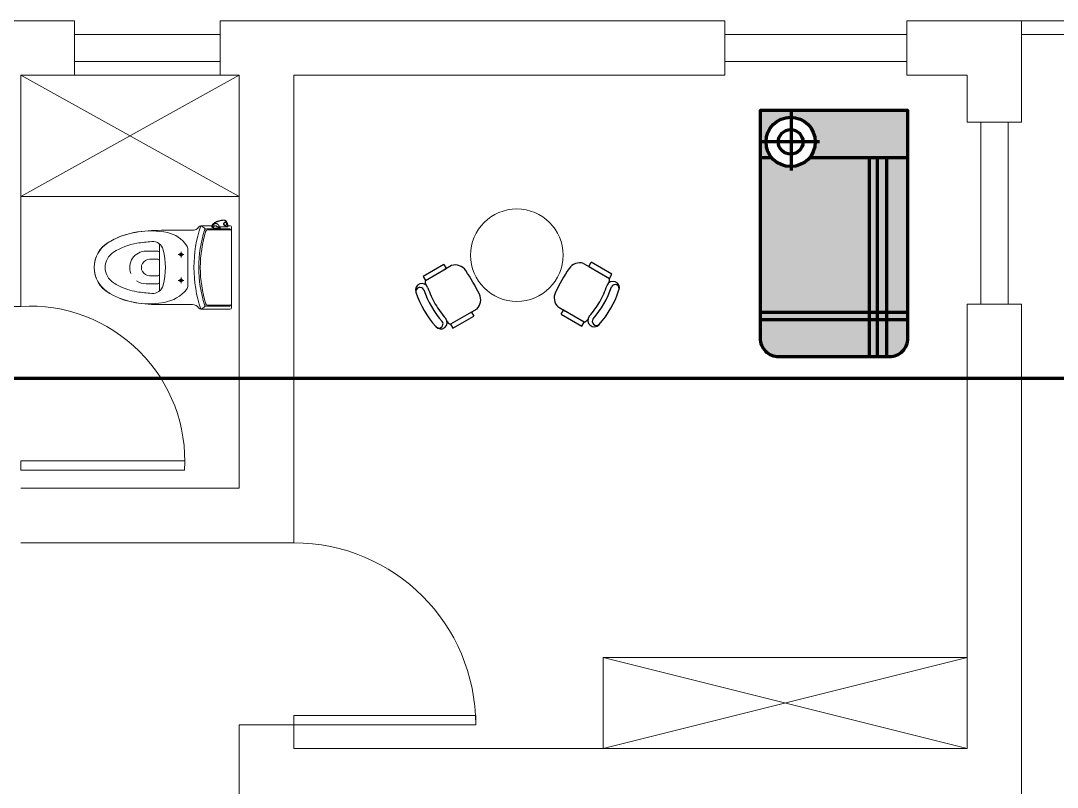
# Model space of a CAD drawing. Header units: inches. Extents: x -59 to 212, y 9 to 737.
# Drawn here: x -51.78 to -46.08, y 468.3 to 472.51 of the extents above; entities that cross this region are included whole.
import ezdxf

# ---------------------------------------------------------------- set-up
doc = ezdxf.new("R2010")
doc.units = ezdxf.units.IN
doc.header["$MEASUREMENT"] = 0
doc.linetypes.add('ACAD_ISO02W100', pattern=[15, 12, -3])
doc.linetypes.add('HIDDEN', pattern=[0.375, 0.25, -0.125])
for name, color, linetype in [('1', 8, 'Continuous'), ('A_WALL_3D', 1, 'Continuous'), ('BODY', 7, 'Continuous'), ('COVER', 7, 'Continuous'), ('DIM', 3, 'Continuous'), ('FUR', 6, 'Continuous'), ('HIDDEN', 8, 'HIDDEN')]:
    doc.layers.add(name, color=color, linetype=linetype)
doc.layers.add('EJES', color=2, linetype='Continuous', lineweight=100)

# ---------------------------------------------------------------- blocks, each defined once
blk = doc.blocks.new('标准房1200床')
at = {"linetype": 'ACAD_ISO02W100', "lineweight": 100, "true_color": 0xcd6928}
h = blk.add_hatch(color=32, dxfattribs=at)
h.dxf.hatch_style = 1
h.paths.add_polyline_path([(-382.7, 797.9, -0.225056), (-456.1, 952.7, -0.225056), (-382.7, 1107.5), (-382.7, 1200), (-1641.1, 1200), (-1641.1, 312.8), (-382.7, 312.8)])
h.paths.add_polyline_path([(-382.7, 171.5), (-1641.1, 171.5), (-1641.1, 0), (-382.7, 0)])
h.paths.add_polyline_path([(-1700.7, 171.5), (-2000, 171.5), (-2000, 150, 0.414214), (-1850, 0), (-1700.7, 0)])
h.paths.add_polyline_path([(-1700.7, 1200), (-1850, 1200, 0.414214), (-2000, 1050), (-2000, 312.8), (-1700.7, 312.8)])
at = {"linetype": 'ACAD_ISO02W100', "lineweight": 100, "true_color": 0x642165}
h = blk.add_hatch(color=219, dxfattribs=at)
h.dxf.hatch_style = 1
h.paths.add_polyline_path([(-382.7, 245.9), (-1641.1, 245.9), (-1641.1, 171.5), (-382.7, 171.5)])
h.paths.add_polyline_path([(-382.7, 312.8), (-1641.1, 312.8), (-1641.1, 245.9), (-382.7, 245.9)])
h.paths.add_polyline_path([(-1641.1, 312.8), (-1700.7, 312.8), (-1700.7, 245.9), (-1641.1, 245.9)])
h.paths.add_polyline_path([(-1641.1, 245.9), (-1700.7, 245.9), (-1700.7, 171.5), (-1641.1, 171.5)])
h.paths.add_polyline_path([(-1641.1, 171.5), (-1700.7, 171.5), (-1700.7, 0), (-1641.1, 0)])
h.paths.add_polyline_path([(-1700.7, 245.9), (-2000, 245.9), (-2000, 171.5), (-1700.7, 171.5)])
h.paths.add_polyline_path([(-1700.7, 312.8), (-2000, 312.8), (-2000, 245.9), (-1700.7, 245.9)])
h.paths.add_polyline_path([(-1641.1, 1200), (-1700.7, 1200), (-1700.7, 312.8), (-1641.1, 312.8)])
h.paths.add_polyline_path([(0, 1200), (-382.7, 1200), (-382.7, 1107.5, -0.632579), (-56.1, 952.7, -0.632579), (-382.7, 797.9), (-382.7, 0), (0, 0)])
at = {"lineweight": 100}
for p, q in [((-1700.7, 0), (-1700.7, 1200)), ((-1641.1, 0), (-1641.1, 1200)), ((-382.7, 1200), (-382.7, 1107.5)), ((-256.6, 719.6), (-256.6, 1194)), ((-489.1, 944.7), (-11.9, 944.7)), ((-382.7, 797.9), (-382.7, 0)), ((-2000, 312.8), (-382.7, 312.8)), ((-2000, 245.9), (-382.7, 245.9)), ((-2000, 171.5), (-382.7, 171.5))]:
    blk.add_line(p, q, dxfattribs=at)
blk.add_lwpolyline([(-1850, 0), (0, 0), (0, 1200), (-1850, 1200, 0.414214), (-2000, 1050), (-2000, 150, 0.414214)], format="xyb", close=True, dxfattribs=at)
for radius in [200, 100]:
    blk.add_circle((-256.1, 952.7), radius, dxfattribs=at)
blk = doc.blocks.new('CH3')
for p, q in [((-259.1, 349.2), (-259.1, 141.4)), ((-218.2, 349.2), (-259.1, 349.2)), ((-218.2, 142.2), (-218.2, 349.2)), ((258.7, 349.6), (217.8, 349.6)), ((217.8, 349.6), (217.8, 141.9)), ((258.7, 141.9), (258.7, 349.6)), ((-218.2, 89.1), (-218.2, 162.9)), ((217.8, 87.4), (217.8, 162.2))]:
    blk.add_line(p, q)
at = {"linetype": 'Continuous'}
for p, q in [((-218, 141.4), (-259.1, 141.4)), ((258.7, 141.9), (217.8, 141.9))]:
    blk.add_line(p, q, dxfattribs=at)
for centre, radius, start, end in [((-163.1, 415.9), 55.3, 99.89884, 279.75221), ((-165.7, 435.5), 35.2, 94.91276, 274.91276), ((0, -347.9), 836.2, 78.08993, 101.91007), ((163.1, 415.9), 55.3, 260.24779, 80.10116), ((158.8, 436.6), 36.2, 265.08724, 70.32125), ((-3.5, -349.1), 766.3, 78.01124, 101.98876), ((18.4, -534.9), 912.7, 91.15667, 100.87136), ((-18.4, -534.9), 912.7, 79.12864, 88.84333), ((-110.6, 114.5), 110.6, 193.25658, 265.9234), ((0, 1665.8), 1665.8, 265.9234, 274.0766), ((110.6, 114.5), 110.6, 274.0766, 345.83344)]:
    blk.add_arc(centre, radius, start, end, dxfattribs=at)
for centre, start, end in [((-180.9, 308.9), 90.72261, 132.8382), ((180.4, 309.4), 47.1618, 87.57171)]:
    blk.add_arc(centre, 54.9, start, end)

msp = doc.modelspace()

# ---------------------------------------------------------------- linework, layer by layer
at = {"lineweight": 0}
for p, q in [((-51.47881, 472.50943), (-56.07515, 472.50943)), ((-47.90619, 472.50943), (-50.67881, 472.50943)), ((-50.67881, 472.50943), (-50.67881, 472.20943)), ((-47.90619, 472.20943), (-47.90619, 472.50943)), ((-46.27515, 472.50943), (-46.90619, 472.50943)), ((-46.90619, 472.20943), (-46.90619, 472.50943)), ((-46.27515, 471.95211), (-46.27515, 472.50943)), ((-51.47881, 472.43443), (-50.67881, 472.43443)), ((-47.90619, 472.43443), (-46.90619, 472.43443)), ((-51.47881, 472.28443), (-50.67881, 472.28443)), ((-47.90619, 472.28443), (-46.90619, 472.28443)), ((-51.77515, 472.20943), (-51.77498, 470.93937)), ((-51.77515, 472.20943), (-51.77515, 471.70943)), ((-51.77506, 472.20943), (-51.77506, 471.54363)), ((-50.57515, 472.20943), (-50.67881, 472.20943)), ((-50.57515, 472.20943), (-50.57515, 469.93954)), ((-47.90619, 472.20943), (-50.27515, 472.20943)), ((-50.27515, 472.20943), (-50.27515, 469.63954)), ((-46.57515, 472.20943), (-46.90619, 472.20943)), ((-46.57515, 471.95211), (-46.57515, 472.20943)), ((-46.57515, 471.95211), (-46.27515, 471.95211)), ((-46.50015, 471.95211), (-46.50015, 470.95211)), ((-46.35015, 471.95211), (-46.35015, 470.95211)), ((-46.57515, 468.50943), (-46.57515, 470.95211)), ((-46.57515, 470.95211), (-46.27515, 470.95211)), ((-46.27515, 468.03771), (-46.27515, 470.95211)), ((-51.77515, 470.03954), (-51.77515, 470.08954)), ((-51.77515, 469.93954), (-50.57515, 469.93954)), ((-51.77515, 469.63954), (-50.57515, 469.63954)), ((-50.57515, 468.63954), (-50.57515, 468.12161)), ((-50.27515, 468.63954), (-50.27515, 468.50943)), ((-46.57515, 468.50943), (-50.27515, 468.50943))]:
    msp.add_line(p, q, dxfattribs=at)
at = {"color": 177, "lineweight": 0, "true_color": 0x293189}
for p, q in [((-51.47881, 472.50943), (-51.47881, 472.20943)), ((-51.47881, 472.20943), (-51.77515, 472.20943)), ((-51.77515, 472.20943), (-50.57515, 471.54363)), ((-50.57515, 472.20943), (-51.77506, 472.20943)), ((-50.57515, 472.20943), (-51.77506, 471.54363)), ((-51.77506, 471.54363), (-50.57515, 471.54363)), ((-46.57515, 469.00943), (-48.57515, 469.00943)), ((-48.57515, 469.00943), (-48.57515, 468.50943)), ((-46.57515, 469.00943), (-48.57515, 468.50943)), ((-48.57515, 469.00943), (-46.57515, 468.50943))]:
    msp.add_line(p, q, dxfattribs=at)
at = {"color": 2, "lineweight": 0}
for p, q in [((-46.27515, 472.50943), (-44.27515, 472.50943)), ((-46.27515, 472.43443), (-46.27515, 472.50943)), ((-46.27515, 472.43443), (-44.35015, 472.43443)), ((-51.77514, 470.08954), (-50.87514, 470.08938)), ((-50.87515, 470.03938), (-51.77515, 470.03954)), ((-50.27515, 468.6897), (-49.27515, 468.68953)), ((-50.27515, 468.6897), (-50.27515, 468.6397)), ((-49.27515, 468.68953), (-49.27516, 468.63953)), ((-49.27516, 468.63953), (-50.27516, 468.6397))]:
    msp.add_line(p, q, dxfattribs=at)
at = {"color": 7, "lineweight": 0}
for p, q in [((-52.07498, 470.93937), (-51.77498, 470.93937)), ((-50.57515, 469.63954), (-50.27515, 469.63954)), ((-50.57515, 468.63954), (-50.27515, 468.63954))]:
    msp.add_line(p, q, dxfattribs=at)
at = {"layer": '1', "color": 177, "linetype": 'ByBlock', "lineweight": 0, "true_color": 0x293189}
for p, q in [((-50.72516, 471.37787), (-50.72518, 471.37761)), ((-50.72518, 471.37761), (-50.72518, 471.37736)), ((-50.72518, 471.37736), (-50.72517, 471.3771)), ((-50.72517, 471.3771), (-50.72515, 471.37685)), ((-50.72513, 471.37813), (-50.72516, 471.37787)), ((-50.72515, 471.37685), (-50.72512, 471.3766)), ((-50.7251, 471.3783), (-50.72513, 471.37813)), ((-50.72512, 471.3766), (-50.72507, 471.37635)), ((-50.72494, 471.37922), (-50.7251, 471.3783)), ((-50.72507, 471.37635), (-50.72501, 471.3761)), ((-50.72501, 471.3761), (-50.72493, 471.37586)), ((-50.7246, 471.38102), (-50.72494, 471.37922)), ((-50.72493, 471.37586), (-50.72485, 471.37563)), ((-50.72485, 471.37784), (-50.72487, 471.37751)), ((-50.72487, 471.37751), (-50.72487, 471.37718)), ((-50.72487, 471.37718), (-50.72483, 471.37685)), ((-50.72481, 471.37817), (-50.72485, 471.37784)), ((-50.72485, 471.37563), (-50.72475, 471.3754)), ((-50.72483, 471.37685), (-50.72477, 471.37653)), ((-50.72431, 471.38088), (-50.72481, 471.37817)), ((-50.72477, 471.37653), (-50.72468, 471.37623)), ((-50.72475, 471.3754), (-50.72464, 471.37518)), ((-50.72468, 471.37623), (-50.72457, 471.37594)), ((-50.72455, 471.38132), (-50.7246, 471.38102)), ((-50.72457, 471.37594), (-50.72443, 471.37568)), ((-50.72443, 471.38189), (-50.72455, 471.38132)), ((-50.72429, 471.38246), (-50.72443, 471.38189)), ((-50.72443, 471.37568), (-50.72428, 471.37543)), ((-50.72414, 471.38172), (-50.72431, 471.38088)), ((-50.72415, 471.38302), (-50.72429, 471.38246)), ((-50.72428, 471.37543), (-50.7241, 471.37522)), ((-50.724, 471.38357), (-50.72415, 471.38302)), ((-50.72394, 471.38255), (-50.72414, 471.38172)), ((-50.72384, 471.38411), (-50.724, 471.38357)), ((-50.72372, 471.38336), (-50.72394, 471.38255)), ((-50.72367, 471.38465), (-50.72384, 471.38411)), ((-50.72348, 471.38416), (-50.72372, 471.38336)), ((-50.72349, 471.38517), (-50.72367, 471.38465)), ((-50.72329, 471.38569), (-50.72349, 471.38517)), ((-50.72319, 471.38498), (-50.72348, 471.38416)), ((-50.72309, 471.38619), (-50.72329, 471.38569)), ((-50.72288, 471.38579), (-50.72319, 471.38498)), ((-50.72288, 471.38669), (-50.72309, 471.38619)), ((-50.72266, 471.38717), (-50.72288, 471.38669)), ((-50.72254, 471.38657), (-50.72288, 471.38579)), ((-50.72243, 471.38764), (-50.72266, 471.38717)), ((-50.72218, 471.38731), (-50.72254, 471.38657)), ((-50.72219, 471.3881), (-50.72243, 471.38764)), ((-50.72195, 471.38854), (-50.72219, 471.3881)), ((-50.72179, 471.38803), (-50.72218, 471.38731)), ((-50.72169, 471.38898), (-50.72195, 471.38854)), ((-50.72138, 471.38873), (-50.72179, 471.38803)), ((-50.72143, 471.3894), (-50.72169, 471.38898)), ((-50.72168, 471.37467), (-50.72147, 471.37583)), ((-50.72147, 471.37583), (-50.72121, 471.37698)), ((-50.72116, 471.3898), (-50.72143, 471.3894)), ((-50.72092, 471.38941), (-50.72138, 471.38873)), ((-50.72121, 471.37698), (-50.72091, 471.37812)), ((-50.72088, 471.3902), (-50.72116, 471.3898)), ((-50.72044, 471.39007), (-50.72092, 471.38941)), ((-50.72091, 471.37812), (-50.72058, 471.37924)), ((-50.7206, 471.39058), (-50.72088, 471.3902)), ((-50.7203, 471.39094), (-50.7206, 471.39058)), ((-50.72058, 471.37924), (-50.7202, 471.38034)), ((-50.71992, 471.39068), (-50.72044, 471.39007)), ((-50.72, 471.3913), (-50.7203, 471.39094)), ((-50.7202, 471.38034), (-50.71978, 471.38142)), ((-50.7197, 471.39163), (-50.72, 471.3913)), ((-50.7194, 471.39124), (-50.71992, 471.39068)), ((-50.71978, 471.38142), (-50.7194, 471.3823)), ((-50.71939, 471.39195), (-50.7197, 471.39163)), ((-50.71886, 471.39176), (-50.7194, 471.39124)), ((-50.7194, 471.3823), (-50.71899, 471.38317)), ((-50.71907, 471.39226), (-50.71939, 471.39195)), ((-50.71874, 471.39256), (-50.71907, 471.39226)), ((-50.71899, 471.38317), (-50.71855, 471.38402)), ((-50.71829, 471.39224), (-50.71886, 471.39176)), ((-50.71848, 471.39278), (-50.71874, 471.39256)), ((-50.71855, 471.38402), (-50.71809, 471.38484)), ((-50.71847, 471.39279), (-50.71825, 471.39297)), ((-50.71638, 471.39369), (-50.71829, 471.39224)), ((-50.71825, 471.39297), (-50.71658, 471.39425)), ((-50.71809, 471.38484), (-50.71759, 471.38566)), ((-50.71759, 471.38566), (-50.71705, 471.38645)), ((-50.71705, 471.38645), (-50.7165, 471.38721)), ((-50.71694, 471.37526), (-50.71643, 471.37537)), ((-50.71658, 471.39425), (-50.71487, 471.3955)), ((-50.7165, 471.38721), (-50.71591, 471.38795)), ((-50.71643, 471.37537), (-50.7161, 471.37545)), ((-50.71443, 471.39508), (-50.71638, 471.39369)), ((-50.7161, 471.37545), (-50.71579, 471.37554)), ((-50.71591, 471.38795), (-50.71533, 471.38862)), ((-50.71579, 471.37554), (-50.71551, 471.37563)), ((-50.71554, 471.3754), (-50.71579, 471.37507)), ((-50.71525, 471.37572), (-50.71554, 471.3754)), ((-50.71551, 471.37563), (-50.71525, 471.37572)), ((-50.71533, 471.38862), (-50.71472, 471.38926)), ((-50.71495, 471.37639), (-50.71525, 471.37572)), ((-50.71525, 471.37572), (-50.71525, 471.37572)), ((-50.71462, 471.37703), (-50.71495, 471.37639)), ((-50.71487, 471.3955), (-50.71313, 471.3967)), ((-50.71472, 471.38926), (-50.71409, 471.38988)), ((-50.71425, 471.37765), (-50.71462, 471.37703)), ((-50.71252, 471.39638), (-50.71443, 471.39508)), ((-50.71378, 471.37835), (-50.71425, 471.37765)), ((-50.71409, 471.38988), (-50.71344, 471.39045)), ((-50.71326, 471.37901), (-50.71378, 471.37835)), ((-50.71344, 471.39045), (-50.71274, 471.39101)), ((-50.71271, 471.37962), (-50.71326, 471.37901)), ((-50.71313, 471.3967), (-50.71136, 471.39786)), ((-50.71274, 471.39101), (-50.71203, 471.39153)), ((-50.71212, 471.38018), (-50.71271, 471.37962)), ((-50.71057, 471.39762), (-50.71252, 471.39638)), ((-50.71151, 471.38068), (-50.71212, 471.38018)), ((-50.71203, 471.39153), (-50.7113, 471.39201)), ((-50.71085, 471.38113), (-50.71151, 471.38068)), ((-50.71136, 471.39786), (-50.70956, 471.39898)), ((-50.7113, 471.39201), (-50.71055, 471.39245)), ((-50.71016, 471.38153), (-50.71085, 471.38113)), ((-50.70859, 471.39881), (-50.71057, 471.39762)), ((-50.71055, 471.39245), (-50.70983, 471.39282)), ((-50.70945, 471.38187), (-50.71016, 471.38153)), ((-50.70983, 471.39282), (-50.70909, 471.39316)), ((-50.70956, 471.39898), (-50.70772, 471.40006)), ((-50.70872, 471.38215), (-50.70945, 471.38187)), ((-50.70909, 471.39316), (-50.70834, 471.39346)), ((-50.70798, 471.38236), (-50.70872, 471.38215)), ((-50.70656, 471.39996), (-50.70859, 471.39881)), ((-50.70834, 471.39346), (-50.70758, 471.39372)), ((-50.70724, 471.38251), (-50.70798, 471.38236)), ((-50.70772, 471.40006), (-50.70586, 471.4011)), ((-50.70758, 471.39372), (-50.70678, 471.39395)), ((-50.70649, 471.3826), (-50.70724, 471.38251)), ((-50.70678, 471.39395), (-50.70598, 471.39413)), ((-50.7045, 471.40106), (-50.70656, 471.39996)), ((-50.70574, 471.38262), (-50.70649, 471.3826)), ((-50.70598, 471.39413), (-50.70517, 471.39427)), ((-50.70586, 471.4011), (-50.70396, 471.4021)), ((-50.70498, 471.38259), (-50.70574, 471.38262)), ((-50.70517, 471.39427), (-50.70435, 471.39437)), ((-50.70422, 471.3825), (-50.70498, 471.38259)), ((-50.70251, 471.40206), (-50.7045, 471.40106)), ((-50.70435, 471.39437), (-50.70331, 471.39443)), ((-50.70352, 471.38235), (-50.70422, 471.3825)), ((-50.70396, 471.4021), (-50.70204, 471.40306)), ((-50.70281, 471.38216), (-50.70352, 471.38235)), ((-50.70331, 471.39443), (-50.70226, 471.39441)), ((-50.70212, 471.38191), (-50.70281, 471.38216)), ((-50.70048, 471.40301), (-50.70251, 471.40206)), ((-50.70226, 471.39441), (-50.70121, 471.39433)), ((-50.70144, 471.38161), (-50.70212, 471.38191)), ((-50.70204, 471.40306), (-50.70008, 471.40398)), ((-50.70078, 471.38126), (-50.70144, 471.38161)), ((-50.70121, 471.39433), (-50.7004, 471.39422)), ((-50.70015, 471.38086), (-50.70078, 471.38126)), ((-50.69842, 471.40392), (-50.70048, 471.40301)), ((-50.7004, 471.39422), (-50.6996, 471.39406)), ((-50.69954, 471.38042), (-50.70015, 471.38086)), ((-50.70008, 471.40398), (-50.69801, 471.4049)), ((-50.6996, 471.39406), (-50.6988, 471.39386)), ((-50.69896, 471.37993), (-50.69954, 471.38042)), ((-50.6984, 471.3794), (-50.69896, 471.37993)), ((-50.6988, 471.39386), (-50.698, 471.39363)), ((-50.69633, 471.40479), (-50.69842, 471.40392)), ((-50.69788, 471.37883), (-50.6984, 471.3794)), ((-50.69801, 471.4049), (-50.6959, 471.40577)), ((-50.698, 471.39363), (-50.69699, 471.39326)), ((-50.69748, 471.37832), (-50.69788, 471.37883)), ((-50.6971, 471.37779), (-50.69748, 471.37832)), ((-50.69674, 471.37723), (-50.6971, 471.37779)), ((-50.69699, 471.39326), (-50.69599, 471.39283)), ((-50.69642, 471.37665), (-50.69674, 471.37723)), ((-50.69642, 471.37665), (-50.69542, 471.37661)), ((-50.69551, 471.37638), (-50.69642, 471.37665)), ((-50.69642, 471.37665), (-50.69642, 471.37665)), ((-50.69422, 471.40561), (-50.69633, 471.40479)), ((-50.69599, 471.39283), (-50.69502, 471.39233)), ((-50.6959, 471.40577), (-50.69376, 471.40659)), ((-50.69461, 471.3761), (-50.69551, 471.37638)), ((-50.69542, 471.37661), (-50.69442, 471.37657)), ((-50.69502, 471.39233), (-50.69428, 471.3919)), ((-50.69402, 471.37592), (-50.69461, 471.3761)), ((-50.69442, 471.37657), (-50.69342, 471.37654)), ((-50.69428, 471.3919), (-50.69356, 471.39143)), ((-50.69207, 471.40639), (-50.69422, 471.40561)), ((-50.69344, 471.37574), (-50.69402, 471.37592)), ((-50.69376, 471.40659), (-50.6916, 471.40737)), ((-50.69356, 471.39143), (-50.69285, 471.39093)), ((-50.69285, 471.37558), (-50.69344, 471.37574)), ((-50.69342, 471.37654), (-50.69242, 471.37652)), ((-50.69285, 471.39093), (-50.69216, 471.3904)), ((-50.69241, 471.37548), (-50.69285, 471.37558)), ((-50.69242, 471.37652), (-50.69142, 471.3765)), ((-50.69198, 471.37539), (-50.69241, 471.37548)), ((-50.69216, 471.3904), (-50.69128, 471.38964)), ((-50.68989, 471.40712), (-50.69207, 471.40639)), ((-50.69155, 471.37533), (-50.69198, 471.37539)), ((-50.6916, 471.40737), (-50.6894, 471.40811)), ((-50.69142, 471.3765), (-50.69042, 471.37649)), ((-50.69128, 471.38964), (-50.69044, 471.38883)), ((-50.69044, 471.38883), (-50.68963, 471.38797)), ((-50.69042, 471.37649), (-50.68941, 471.37648)), ((-50.68769, 471.40781), (-50.68989, 471.40712)), ((-50.68963, 471.38797), (-50.68904, 471.38726)), ((-50.68941, 471.37648), (-50.6884, 471.37648)), ((-50.6894, 471.40811), (-50.68698, 471.40886)), ((-50.68904, 471.38726), (-50.68848, 471.38653)), ((-50.68848, 471.38653), (-50.68794, 471.38577)), ((-50.6884, 471.37648), (-50.68741, 471.37648)), ((-50.68721, 471.37536), (-50.68818, 471.37534)), ((-50.68794, 471.38577), (-50.68742, 471.38499)), ((-50.68546, 471.40845), (-50.68769, 471.40781)), ((-50.68742, 471.38499), (-50.68694, 471.38419)), ((-50.68741, 471.37648), (-50.68643, 471.37648)), ((-50.68629, 471.37538), (-50.68721, 471.37536)), ((-50.68698, 471.40886), (-50.68452, 471.40955)), ((-50.68694, 471.38419), (-50.68649, 471.38336)), ((-50.68649, 471.38336), (-50.68607, 471.38251)), ((-50.68643, 471.37648), (-50.68584, 471.37649)), ((-50.68539, 471.3754), (-50.68629, 471.37538)), ((-50.68607, 471.38251), (-50.68567, 471.38164)), ((-50.68584, 471.37649), (-50.68525, 471.3765)), ((-50.68567, 471.38164), (-50.68531, 471.38072)), ((-50.6832, 471.40904), (-50.68546, 471.40845)), ((-50.6845, 471.37543), (-50.68539, 471.3754)), ((-50.68531, 471.38072), (-50.68497, 471.37979)), ((-50.68525, 471.3765), (-50.68467, 471.37651)), ((-50.68497, 471.37979), (-50.68467, 471.37884)), ((-50.68467, 471.37884), (-50.6844, 471.37788)), ((-50.68467, 471.37651), (-50.6841, 471.37652)), ((-50.68452, 471.40955), (-50.68203, 471.41019)), ((-50.68363, 471.37546), (-50.6845, 471.37543)), ((-50.6844, 471.37788), (-50.68424, 471.3772)), ((-50.68424, 471.3772), (-50.6841, 471.37652)), ((-50.6841, 471.37652), (-50.68232, 471.37659)), ((-50.6808, 471.40962), (-50.6832, 471.40904)), ((-50.68232, 471.37659), (-50.67994, 471.37667)), ((-50.68203, 471.41019), (-50.67952, 471.41077)), ((-50.67837, 471.41014), (-50.6808, 471.40962)), ((-50.68001, 471.37534), (-50.67948, 471.37539)), ((-50.67994, 471.37667), (-50.67754, 471.37675)), ((-50.67952, 471.41077), (-50.67698, 471.41129)), ((-50.67948, 471.37539), (-50.67889, 471.37544)), ((-50.67889, 471.37544), (-50.67825, 471.37548)), ((-50.67592, 471.41061), (-50.67837, 471.41014)), ((-50.67825, 471.37548), (-50.67757, 471.37553)), ((-50.67757, 471.37553), (-50.67685, 471.37556)), ((-50.67754, 471.37675), (-50.67512, 471.37683)), ((-50.67698, 471.41129), (-50.6744, 471.41176)), ((-50.67685, 471.37556), (-50.6761, 471.3756)), ((-50.6761, 471.3756), (-50.67535, 471.37563)), ((-50.67345, 471.41103), (-50.67592, 471.41061)), ((-50.67535, 471.37563), (-50.67457, 471.37566)), ((-50.67512, 471.37683), (-50.67219, 471.37692)), ((-50.67457, 471.37566), (-50.67454, 471.37566)), ((-50.67455, 471.37566), (-50.67454, 471.37566)), ((-50.67454, 471.37566), (-50.67183, 471.37574)), ((-50.6744, 471.41176), (-50.67181, 471.41217)), ((-50.67095, 471.4114), (-50.67345, 471.41103)), ((-50.67219, 471.37692), (-50.66924, 471.37701)), ((-50.67183, 471.37574), (-50.66908, 471.37583)), ((-50.67181, 471.41217), (-50.66919, 471.41252)), ((-50.66847, 471.41171), (-50.67095, 471.4114)), ((-50.66924, 471.37701), (-50.66627, 471.37709)), ((-50.66919, 471.41252), (-50.667, 471.41277)), ((-50.66908, 471.37583), (-50.6663, 471.37591)), ((-50.66597, 471.41196), (-50.66847, 471.41171)), ((-50.667, 471.41277), (-50.66478, 471.41297)), ((-50.6663, 471.37591), (-50.6635, 471.37598)), ((-50.66627, 471.37709), (-50.66327, 471.37717)), ((-50.66345, 471.41217), (-50.66597, 471.41196)), ((-50.66478, 471.41297), (-50.66256, 471.41314)), ((-50.6635, 471.37598), (-50.66069, 471.37606)), ((-50.66092, 471.41232), (-50.66345, 471.41217)), ((-50.66327, 471.37717), (-50.66026, 471.37725)), ((-50.66256, 471.41314), (-50.66032, 471.41327)), ((-50.65837, 471.41242), (-50.66092, 471.41232)), ((-50.66069, 471.37606), (-50.65785, 471.37613)), ((-50.66032, 471.41327), (-50.65808, 471.41335)), ((-50.66026, 471.37725), (-50.65721, 471.37732)), ((-50.66019, 471.3919), (-50.66017, 471.39282)), ((-50.66013, 471.39099), (-50.66019, 471.3919)), ((-50.66017, 471.39282), (-50.66009, 471.39374)), ((-50.66, 471.39008), (-50.66013, 471.39099)), ((-50.66009, 471.39374), (-50.65993, 471.39465)), ((-50.6598, 471.38919), (-50.66, 471.39008)), ((-50.65993, 471.39465), (-50.65971, 471.39555)), ((-50.65952, 471.38832), (-50.6598, 471.38919)), ((-50.65971, 471.39555), (-50.65941, 471.39642)), ((-50.65918, 471.38747), (-50.65952, 471.38832)), ((-50.65941, 471.39642), (-50.65904, 471.39727)), ((-50.65885, 471.38682), (-50.65918, 471.38747)), ((-50.65904, 471.39727), (-50.65859, 471.39809)), ((-50.65848, 471.3862), (-50.65885, 471.38682)), ((-50.65859, 471.39809), (-50.65819, 471.39872)), ((-50.65806, 471.3856), (-50.65848, 471.3862)), ((-50.65753, 471.41242), (-50.65837, 471.41242)), ((-50.65823, 471.39275), (-50.65824, 471.39199)), ((-50.65824, 471.39199), (-50.6582, 471.39122)), ((-50.65816, 471.39352), (-50.65823, 471.39275)), ((-50.6582, 471.39122), (-50.6581, 471.39047)), ((-50.65819, 471.39872), (-50.65774, 471.39931)), ((-50.65804, 471.39427), (-50.65816, 471.39352)), ((-50.6581, 471.39047), (-50.65794, 471.38972)), ((-50.65808, 471.41335), (-50.65771, 471.41336)), ((-50.65808, 471.41335), (-50.65771, 471.41336)), ((-50.65759, 471.38504), (-50.65806, 471.3856)), ((-50.65786, 471.39502), (-50.65804, 471.39427)), ((-50.65794, 471.38972), (-50.65772, 471.38899)), ((-50.65763, 471.39575), (-50.65786, 471.39502)), ((-50.65785, 471.37613), (-50.65501, 471.37619)), ((-50.65774, 471.39931), (-50.65724, 471.39988)), ((-50.65772, 471.38899), (-50.65746, 471.38829)), ((-50.65771, 471.41336), (-50.65728, 471.41335)), ((-50.65734, 471.39647), (-50.65763, 471.39575)), ((-50.65709, 471.38451), (-50.65759, 471.38504)), ((-50.6567, 471.41236), (-50.65753, 471.41242)), ((-50.65746, 471.38829), (-50.6572, 471.38775)), ((-50.657, 471.39714), (-50.65734, 471.39647)), ((-50.65728, 471.41335), (-50.65648, 471.41331)), ((-50.65724, 471.39988), (-50.65671, 471.4004)), ((-50.65721, 471.37732), (-50.65413, 471.37739)), ((-50.6572, 471.38775), (-50.65691, 471.38723)), ((-50.65663, 471.38411), (-50.65709, 471.38451)), ((-50.65683, 471.41336), (-50.65707, 471.41336)), ((-50.65659, 471.39779), (-50.657, 471.39714)), ((-50.65691, 471.38723), (-50.65658, 471.38673)), ((-50.65662, 471.41335), (-50.65683, 471.41336)), ((-50.65671, 471.4004), (-50.65613, 471.40087)), ((-50.65587, 471.41225), (-50.6567, 471.41236)), ((-50.65614, 471.38374), (-50.65663, 471.38411)), ((-50.65596, 471.4133), (-50.65662, 471.41335)), ((-50.65614, 471.3984), (-50.65659, 471.39779)), ((-50.65658, 471.38673), (-50.65621, 471.38626)), ((-50.65648, 471.41331), (-50.65569, 471.41321)), ((-50.65621, 471.38626), (-50.65582, 471.38582)), ((-50.65562, 471.39896), (-50.65614, 471.3984)), ((-50.65563, 471.3834), (-50.65614, 471.38374)), ((-50.65613, 471.40087), (-50.65561, 471.40123)), ((-50.65509, 471.41318), (-50.65596, 471.4133)), ((-50.65508, 471.41209), (-50.65587, 471.41225)), ((-50.65582, 471.38582), (-50.65546, 471.38548)), ((-50.65569, 471.41321), (-50.65488, 471.41307)), ((-50.65509, 471.38311), (-50.65563, 471.3834)), ((-50.65507, 471.39946), (-50.65562, 471.39896)), ((-50.65561, 471.40123), (-50.65508, 471.40155)), ((-50.65546, 471.38548), (-50.65508, 471.38517)), ((-50.65425, 471.41301), (-50.65509, 471.41318)), ((-50.65453, 471.38285), (-50.65509, 471.38311)), ((-50.6543, 471.41188), (-50.65508, 471.41209)), ((-50.65508, 471.40155), (-50.65451, 471.40183)), ((-50.65508, 471.38517), (-50.65468, 471.3849)), ((-50.65466, 471.39976), (-50.65507, 471.39946)), ((-50.65501, 471.37619), (-50.65214, 471.37626)), ((-50.65488, 471.41307), (-50.65409, 471.41288)), ((-50.65468, 471.3849), (-50.65426, 471.38465)), ((-50.65424, 471.40002), (-50.65466, 471.39976)), ((-50.65395, 471.38264), (-50.65453, 471.38285)), ((-50.65451, 471.40183), (-50.65393, 471.40207)), ((-50.65353, 471.41162), (-50.6543, 471.41188)), ((-50.65426, 471.38465), (-50.65382, 471.38444)), ((-50.65343, 471.41279), (-50.65425, 471.41301)), ((-50.65381, 471.40025), (-50.65424, 471.40002)), ((-50.65413, 471.37739), (-50.65104, 471.37745)), ((-50.65409, 471.41288), (-50.6533, 471.41264)), ((-50.65335, 471.38248), (-50.65395, 471.38264)), ((-50.65393, 471.40207), (-50.65334, 471.40226)), ((-50.65382, 471.38444), (-50.65337, 471.38426)), ((-50.65335, 471.40045), (-50.65381, 471.40025)), ((-50.65281, 471.41134), (-50.65353, 471.41162)), ((-50.65262, 471.41252), (-50.65343, 471.41279)), ((-50.65337, 471.38426), (-50.6529, 471.38413)), ((-50.65288, 471.40061), (-50.65335, 471.40045)), ((-50.65274, 471.38237), (-50.65335, 471.38248)), ((-50.65334, 471.40226), (-50.65272, 471.4024)), ((-50.6533, 471.41264), (-50.65255, 471.41236)), ((-50.6529, 471.38413), (-50.65242, 471.38403)), ((-50.65241, 471.40072), (-50.65288, 471.40061)), ((-50.65212, 471.41101), (-50.65281, 471.41134)), ((-50.65211, 471.3823), (-50.65274, 471.38237)), ((-50.65272, 471.4024), (-50.6521, 471.40249)), ((-50.65186, 471.41221), (-50.65262, 471.41252)), ((-50.65255, 471.41236), (-50.65181, 471.41204)), ((-50.65242, 471.38403), (-50.65194, 471.38398)), ((-50.65192, 471.4008), (-50.65241, 471.40072)), ((-50.65214, 471.37626), (-50.64922, 471.37632)), ((-50.65144, 471.41064), (-50.65212, 471.41101)), ((-50.65149, 471.38229), (-50.65211, 471.3823)), ((-50.6521, 471.40249), (-50.65148, 471.40253)), ((-50.65194, 471.38398), (-50.65145, 471.38397)), ((-50.65143, 471.40083), (-50.65192, 471.4008)), ((-50.65111, 471.41186), (-50.65186, 471.41221)), ((-50.65181, 471.41204), (-50.65109, 471.41168)), ((-50.65086, 471.38233), (-50.65149, 471.38229)), ((-50.65148, 471.40253), (-50.65085, 471.40252)), ((-50.65145, 471.38397), (-50.65096, 471.384)), ((-50.6508, 471.41024), (-50.65144, 471.41064)), ((-50.65094, 471.40082), (-50.65143, 471.40083)), ((-50.65039, 471.41146), (-50.65111, 471.41186)), ((-50.65109, 471.41168), (-50.65038, 471.41126)), ((-50.65104, 471.37745), (-50.64793, 471.37752)), ((-50.65096, 471.384), (-50.65047, 471.38408)), ((-50.65046, 471.40077), (-50.65094, 471.40082)), ((-50.65024, 471.38242), (-50.65086, 471.38233)), ((-50.65085, 471.40252), (-50.65023, 471.40245)), ((-50.65018, 471.4098), (-50.6508, 471.41024)), ((-50.65047, 471.38408), (-50.64999, 471.38419)), ((-50.64998, 471.40067), (-50.65046, 471.40077)), ((-50.6497, 471.41104), (-50.65039, 471.41146)), ((-50.65038, 471.41126), (-50.64968, 471.4108)), ((-50.64962, 471.38256), (-50.65024, 471.38242)), ((-50.65023, 471.40245), (-50.64961, 471.40234)), ((-50.64959, 471.40933), (-50.65018, 471.4098)), ((-50.64999, 471.38419), (-50.64952, 471.38435)), ((-50.6495, 471.40054), (-50.64998, 471.40067)), ((-50.64904, 471.41057), (-50.6497, 471.41104)), ((-50.64968, 471.4108), (-50.64902, 471.4103)), ((-50.64902, 471.38275), (-50.64962, 471.38256)), ((-50.64961, 471.40234), (-50.64901, 471.40217)), ((-50.64901, 471.40881), (-50.64959, 471.40933)), ((-50.64952, 471.38435), (-50.64906, 471.38454)), ((-50.64905, 471.40036), (-50.6495, 471.40054)), ((-50.64922, 471.37632), (-50.64627, 471.37638)), ((-50.64906, 471.38454), (-50.64862, 471.38477)), ((-50.6486, 471.40015), (-50.64905, 471.40036)), ((-50.64841, 471.41007), (-50.64904, 471.41057)), ((-50.64902, 471.4103), (-50.64835, 471.40973)), ((-50.64843, 471.38299), (-50.64902, 471.38275)), ((-50.64845, 471.40826), (-50.64901, 471.40881)), ((-50.64901, 471.40217), (-50.64842, 471.40196)), ((-50.64862, 471.38477), (-50.64819, 471.38504)), ((-50.64817, 471.3999), (-50.6486, 471.40015)), ((-50.64793, 471.40767), (-50.64845, 471.40826)), ((-50.64786, 471.38326), (-50.64843, 471.38299)), ((-50.64842, 471.40196), (-50.64785, 471.40171)), ((-50.64779, 471.40951), (-50.64841, 471.41007)), ((-50.64835, 471.40973), (-50.64771, 471.40912)), ((-50.64819, 471.38504), (-50.64778, 471.38534)), ((-50.64777, 471.39962), (-50.64817, 471.3999)), ((-50.64746, 471.40707), (-50.64793, 471.40767)), ((-50.64793, 471.37752), (-50.64481, 471.37757)), ((-50.64731, 471.38358), (-50.64786, 471.38326)), ((-50.64785, 471.40171), (-50.6473, 471.40141)), ((-50.6472, 471.40892), (-50.64779, 471.40951)), ((-50.64778, 471.38534), (-50.64721, 471.38583)), ((-50.64738, 471.39931), (-50.64777, 471.39962)), ((-50.64771, 471.40912), (-50.64712, 471.40848)), ((-50.64701, 471.40644), (-50.64746, 471.40707)), ((-50.64701, 471.39897), (-50.64738, 471.39931)), ((-50.64679, 471.38394), (-50.64731, 471.38358)), ((-50.6473, 471.40141), (-50.64678, 471.40107)), ((-50.64721, 471.38583), (-50.64669, 471.38639)), ((-50.64664, 471.40829), (-50.6472, 471.40892)), ((-50.64712, 471.40848), (-50.64654, 471.40777)), ((-50.64661, 471.40579), (-50.64701, 471.40644)), ((-50.64661, 471.39853), (-50.64701, 471.39897)), ((-50.6462, 471.38441), (-50.64679, 471.38394)), ((-50.64678, 471.40107), (-50.64629, 471.4007)), ((-50.64669, 471.38639), (-50.64622, 471.38699)), ((-50.64613, 471.40765), (-50.64664, 471.40829)), ((-50.64571, 471.40421), (-50.64661, 471.40579)), ((-50.64624, 471.39806), (-50.64661, 471.39853)), ((-50.64654, 471.40777), (-50.64601, 471.40703)), ((-50.64629, 471.4007), (-50.64582, 471.40029)), ((-50.64627, 471.37638), (-50.64332, 471.37643)), ((-50.6459, 471.39756), (-50.64624, 471.39806)), ((-50.64622, 471.38699), (-50.64581, 471.38764)), ((-50.64565, 471.38493), (-50.6462, 471.38441)), ((-50.64566, 471.40698), (-50.64613, 471.40765)), ((-50.64601, 471.40703), (-50.64552, 471.40625)), ((-50.6456, 471.39704), (-50.6459, 471.39756)), ((-50.64582, 471.40029), (-50.6453, 471.39977)), ((-50.64581, 471.38764), (-50.64545, 471.38831)), ((-50.64485, 471.40259), (-50.64571, 471.40421)), ((-50.64522, 471.40629), (-50.64566, 471.40698)), ((-50.64515, 471.38549), (-50.64565, 471.38493)), ((-50.64533, 471.39649), (-50.6456, 471.39704)), ((-50.64545, 471.38831), (-50.64515, 471.38903)), ((-50.64506, 471.39578), (-50.64533, 471.39649)), ((-50.6453, 471.39977), (-50.64482, 471.3992)), ((-50.64431, 471.40467), (-50.64521, 471.40625)), ((-50.64473, 471.40546), (-50.64519, 471.40626)), ((-50.64515, 471.38903), (-50.64491, 471.38975)), ((-50.64469, 471.38608), (-50.64515, 471.38549)), ((-50.64484, 471.39505), (-50.64506, 471.39578)), ((-50.64491, 471.38975), (-50.64473, 471.3905)), ((-50.64403, 471.40096), (-50.64485, 471.40259)), ((-50.64468, 471.39431), (-50.64484, 471.39505)), ((-50.64482, 471.3992), (-50.64439, 471.3986)), ((-50.64481, 471.37757), (-50.64288, 471.37761)), ((-50.64422, 471.40456), (-50.64473, 471.40546)), ((-50.64473, 471.3905), (-50.6446, 471.39126)), ((-50.64427, 471.3867), (-50.64469, 471.38608)), ((-50.64457, 471.39355), (-50.64468, 471.39431)), ((-50.6446, 471.39126), (-50.64454, 471.39202)), ((-50.64452, 471.39279), (-50.64457, 471.39355)), ((-50.64454, 471.39202), (-50.64452, 471.39279)), ((-50.64439, 471.3986), (-50.64401, 471.39797)), ((-50.64343, 471.40303), (-50.64431, 471.40467)), ((-50.64382, 471.38752), (-50.64427, 471.3867)), ((-50.64373, 471.40365), (-50.64422, 471.40456)), ((-50.64326, 471.3993), (-50.64403, 471.40096)), ((-50.64401, 471.39797), (-50.64367, 471.39732)), ((-50.64343, 471.38837), (-50.64382, 471.38752)), ((-50.64326, 471.40273), (-50.64373, 471.40365)), ((-50.64367, 471.39732), (-50.64331, 471.39647)), ((-50.6426, 471.40136), (-50.64343, 471.40303)), ((-50.64313, 471.38924), (-50.64343, 471.38837)), ((-50.64332, 471.37643), (-50.64035, 471.37648)), ((-50.64331, 471.39647), (-50.64303, 471.3956)), ((-50.64279, 471.4018), (-50.64326, 471.40273)), ((-50.64253, 471.39762), (-50.64326, 471.3993)), ((-50.64289, 471.39014), (-50.64313, 471.38924)), ((-50.64303, 471.3956), (-50.64282, 471.39471)), ((-50.64273, 471.39105), (-50.64289, 471.39014)), ((-50.64288, 471.37761), (-50.64094, 471.37764)), ((-50.64282, 471.39471), (-50.64269, 471.3938)), ((-50.64234, 471.40086), (-50.64279, 471.4018)), ((-50.64264, 471.39196), (-50.64273, 471.39105)), ((-50.64269, 471.3938), (-50.64263, 471.39288)), ((-50.64263, 471.39288), (-50.64264, 471.39196)), ((-50.64182, 471.39966), (-50.6426, 471.40136)), ((-50.64175, 471.39563), (-50.64253, 471.39762)), ((-50.64191, 471.39991), (-50.64234, 471.40086)), ((-50.64148, 471.39896), (-50.64191, 471.39991)), ((-50.64108, 471.39795), (-50.64182, 471.39966)), ((-50.64102, 471.39361), (-50.64175, 471.39563)), ((-50.64108, 471.398), (-50.64148, 471.39896)), ((-50.64068, 471.39704), (-50.64108, 471.398)), ((-50.64028, 471.39592), (-50.64108, 471.39795)), ((-50.64036, 471.39158), (-50.64102, 471.39361)), ((-50.64094, 471.37764), (-50.64061, 471.37767)), ((-50.6403, 471.39606), (-50.64068, 471.39704)), ((-50.64061, 471.37767), (-50.64029, 471.37773)), ((-50.63976, 471.38952), (-50.64036, 471.39158)), ((-50.64034, 471.37648), (-50.63992, 471.37651)), ((-50.63994, 471.39508), (-50.6403, 471.39606)), ((-50.64029, 471.37773), (-50.63997, 471.37783)), ((-50.63954, 471.39386), (-50.64028, 471.39592)), ((-50.63997, 471.37783), (-50.63966, 471.37796)), ((-50.63959, 471.3941), (-50.63994, 471.39508)), ((-50.63992, 471.37651), (-50.63949, 471.3766)), ((-50.63923, 471.38744), (-50.63976, 471.38952)), ((-50.63966, 471.37796), (-50.63937, 471.37813)), ((-50.63926, 471.39311), (-50.63959, 471.3941)), ((-50.63886, 471.39178), (-50.63954, 471.39386)), ((-50.63949, 471.3766), (-50.63907, 471.37673)), ((-50.63937, 471.37813), (-50.6391, 471.37833)), ((-50.63894, 471.39211), (-50.63926, 471.39311)), ((-50.63876, 471.38534), (-50.63923, 471.38744)), ((-50.6391, 471.37833), (-50.63885, 471.37856)), ((-50.63907, 471.37673), (-50.63866, 471.37691)), ((-50.63863, 471.39111), (-50.63894, 471.39211)), ((-50.63826, 471.38968), (-50.63886, 471.39178)), ((-50.63885, 471.37856), (-50.63863, 471.37882)), ((-50.63836, 471.38322), (-50.63876, 471.38534)), ((-50.63866, 471.37691), (-50.63828, 471.37713)), ((-50.63834, 471.39011), (-50.63863, 471.39111)), ((-50.63863, 471.37882), (-50.63844, 471.3791)), ((-50.63844, 471.3791), (-50.63828, 471.3794)), ((-50.63803, 471.3811), (-50.63836, 471.38322)), ((-50.63807, 471.3891), (-50.63834, 471.39011)), ((-50.63828, 471.3794), (-50.63816, 471.37971)), ((-50.63828, 471.37713), (-50.63792, 471.3774)), ((-50.63772, 471.38756), (-50.63826, 471.38968)), ((-50.63826, 471.37713), (-50.63814, 471.3772)), ((-50.63816, 471.37971), (-50.63807, 471.38004)), ((-50.63814, 471.3772), (-50.63794, 471.37736)), ((-50.63781, 471.38809), (-50.63807, 471.3891)), ((-50.63807, 471.38004), (-50.63802, 471.38039)), ((-50.638, 471.38075), (-50.63803, 471.3811)), ((-50.63802, 471.38039), (-50.638, 471.38075)), ((-50.63794, 471.37736), (-50.63774, 471.37752)), ((-50.63792, 471.3774), (-50.6376, 471.3777)), ((-50.63757, 471.38707), (-50.63781, 471.38809)), ((-50.63774, 471.37752), (-50.63756, 471.3777)), ((-50.63724, 471.38542), (-50.63772, 471.38756)), ((-50.6376, 471.3777), (-50.63731, 471.37804)), ((-50.63734, 471.38605), (-50.63757, 471.38707)), ((-50.63756, 471.3777), (-50.63739, 471.37789)), ((-50.63739, 471.37789), (-50.63724, 471.37809)), ((-50.63713, 471.38503), (-50.63734, 471.38605)), ((-50.63731, 471.37804), (-50.63706, 471.37841)), ((-50.63684, 471.38326), (-50.63724, 471.38542)), ((-50.63724, 471.37809), (-50.63709, 471.3783)), ((-50.63694, 471.38401), (-50.63713, 471.38503)), ((-50.63709, 471.3783), (-50.63696, 471.37852)), ((-50.63706, 471.37841), (-50.63685, 471.37881)), ((-50.63696, 471.37852), (-50.63684, 471.37874)), ((-50.63676, 471.38297), (-50.63694, 471.38401)), ((-50.63685, 471.37881), (-50.63668, 471.37923)), ((-50.6365, 471.38109), (-50.63684, 471.38326)), ((-50.63684, 471.37874), (-50.63673, 471.37898)), ((-50.63659, 471.38193), (-50.63676, 471.38297)), ((-50.63673, 471.37898), (-50.63664, 471.37922)), ((-50.63668, 471.37923), (-50.63656, 471.37966)), ((-50.63664, 471.37922), (-50.63657, 471.37947)), ((-50.63647, 471.38107), (-50.63659, 471.38193)), ((-50.63657, 471.37947), (-50.63651, 471.37972)), ((-50.63656, 471.37966), (-50.63648, 471.38014)), ((-50.63651, 471.37972), (-50.63647, 471.37997)), ((-50.63647, 471.38062), (-50.6365, 471.38109)), ((-50.63648, 471.38014), (-50.63647, 471.38062)), ((-50.63646, 471.38099), (-50.63647, 471.38107)), ((-50.63647, 471.37997), (-50.63644, 471.38022)), ((-50.63644, 471.38073), (-50.63646, 471.38099)), ((-50.63643, 471.38048), (-50.63644, 471.38073)), ((-50.63644, 471.38022), (-50.63643, 471.38048)), ((-50.72464, 471.37518), (-50.72451, 471.37497)), ((-50.72451, 471.37497), (-50.72438, 471.37478)), ((-50.72438, 471.37478), (-50.72424, 471.3746)), ((-50.72424, 471.3746), (-50.72408, 471.37443)), ((-50.7241, 471.37522), (-50.7239, 471.37503)), ((-50.72408, 471.37443), (-50.72392, 471.37427)), ((-50.72392, 471.37427), (-50.72375, 471.37412)), ((-50.7239, 471.37503), (-50.72369, 471.37487)), ((-50.72375, 471.37412), (-50.72357, 471.374)), ((-50.72369, 471.37487), (-50.72346, 471.37475)), ((-50.72357, 471.374), (-50.72338, 471.37388)), ((-50.72346, 471.37475), (-50.72323, 471.37466)), ((-50.72338, 471.37388), (-50.72318, 471.37378)), ((-50.72323, 471.37466), (-50.72298, 471.37461)), ((-50.72318, 471.37378), (-50.72299, 471.3737)), ((-50.72299, 471.3737), (-50.72279, 471.37364)), ((-50.72298, 471.37461), (-50.72267, 471.3746)), ((-50.72279, 471.37364), (-50.72259, 471.37359)), ((-50.72267, 471.3746), (-50.72168, 471.37467)), ((-50.72259, 471.37359), (-50.72238, 471.37356)), ((-50.72238, 471.37356), (-50.72234, 471.37356)), ((-50.72233, 471.37356), (-50.72234, 471.37356)), ((-50.72199, 471.37355), (-50.72233, 471.37356)), ((-50.7221, 471.37354), (-50.72036, 471.37338)), ((-50.721, 471.37362), (-50.72199, 471.37355)), ((-50.72199, 471.37355), (-50.72106, 471.37347)), ((-50.72168, 471.37467), (-50.72096, 471.37473)), ((-50.72106, 471.37347), (-50.72013, 471.37338)), ((-50.72027, 471.37367), (-50.721, 471.37362)), ((-50.72096, 471.37473), (-50.72027, 471.37479)), ((-50.72036, 471.37338), (-50.72025, 471.37337)), ((-50.72027, 471.37479), (-50.71951, 471.37487)), ((-50.71958, 471.37372), (-50.72027, 471.37367)), ((-50.72025, 471.37337), (-50.72019, 471.37337)), ((-50.72019, 471.37337), (-50.72014, 471.37336)), ((-50.72014, 471.37336), (-50.7199, 471.37336)), ((-50.72013, 471.37338), (-50.72002, 471.37337)), ((-50.72002, 471.37337), (-50.7199, 471.37336)), ((-50.7199, 471.37336), (-50.71989, 471.37336)), ((-50.71989, 471.37336), (-50.71918, 471.37337)), ((-50.71892, 471.37377), (-50.71958, 471.37372)), ((-50.71951, 471.37487), (-50.71879, 471.37496)), ((-50.71918, 471.37337), (-50.71845, 471.37338)), ((-50.7183, 471.37383), (-50.71892, 471.37377)), ((-50.71879, 471.37496), (-50.71813, 471.37505)), ((-50.71845, 471.37338), (-50.71771, 471.37338)), ((-50.71773, 471.37388), (-50.7183, 471.37383)), ((-50.71813, 471.37505), (-50.71751, 471.37515)), ((-50.7172, 471.37394), (-50.71773, 471.37388)), ((-50.71771, 471.37338), (-50.71696, 471.37338)), ((-50.71751, 471.37515), (-50.71694, 471.37526)), ((-50.7167, 471.374), (-50.7172, 471.37394)), ((-50.71696, 471.37338), (-50.71639, 471.37338)), ((-50.71624, 471.37406), (-50.7167, 471.374)), ((-50.71625, 471.36973), (-50.67926, 471.36973)), ((-50.71622, 471.3742), (-50.71623, 471.37418)), ((-50.71619, 471.37431), (-50.71622, 471.3742)), ((-50.71614, 471.37443), (-50.71619, 471.37431)), ((-50.71605, 471.37463), (-50.71614, 471.37443)), ((-50.71593, 471.37484), (-50.71605, 471.37463)), ((-50.71579, 471.37507), (-50.71593, 471.37484)), ((-50.69113, 471.3753), (-50.69155, 471.37533)), ((-50.69014, 471.37531), (-50.69113, 471.3753)), ((-50.68915, 471.37532), (-50.69014, 471.37531)), ((-50.68818, 471.37534), (-50.68915, 471.37532)), ((-50.6824, 471.37481), (-50.68237, 471.37488)), ((-50.68221, 471.37481), (-50.6824, 471.37481)), ((-50.68237, 471.37488), (-50.68227, 471.37494)), ((-50.68227, 471.37494), (-50.68212, 471.375)), ((-50.68203, 471.37484), (-50.68221, 471.37481)), ((-50.68212, 471.375), (-50.68191, 471.37506)), ((-50.68187, 471.37488), (-50.68203, 471.37484)), ((-50.68191, 471.37506), (-50.68164, 471.37512)), ((-50.68172, 471.37495), (-50.68187, 471.37488)), ((-50.68183, 471.37504), (-50.68183, 471.37504)), ((-50.68183, 471.37504), (-50.68182, 471.37504)), ((-50.68182, 471.37504), (-50.68179, 471.37505)), ((-50.68179, 471.37505), (-50.68175, 471.37506)), ((-50.68175, 471.37506), (-50.68169, 471.37508)), ((-50.68151, 471.37507), (-50.68172, 471.37495)), ((-50.68169, 471.37508), (-50.68161, 471.3751)), ((-50.68164, 471.37512), (-50.68131, 471.37518)), ((-50.68161, 471.3751), (-50.68151, 471.37512)), ((-50.68141, 471.37514), (-50.68151, 471.37507)), ((-50.68151, 471.37512), (-50.68146, 471.37513)), ((-50.68131, 471.37518), (-50.68093, 471.37523)), ((-50.68093, 471.37523), (-50.68049, 471.37529)), ((-50.68049, 471.37529), (-50.68001, 471.37534))]:
    msp.add_line(p, q, dxfattribs=at)
for centre, major_axis, start_param, end_param in [((-50.69775, 471.36973), (0.01344, 0.01344), 5.5248174, 5.7991051), ((-50.69775, 471.36973), (-0.01344, 0.01344), 0.5491207, 0.7583678), ((-50.71625, 471.37023), (-0.000354, 0.000354), 0.7583679, 2.3561945), ((-50.69605, 471.18824), (-0.13232, 0.13232), -0.8296991, -0.8116945), ((-50.69327, 471.24949), (0.08896, 0.08896), 0.7180951, 0.7415855), ((-50.68934, 471.30664), (-0.04845, 0.04845), -0.886821, -0.8514998), ((-50.67926, 471.37023), (0.000354, 0.000354), 3.9269908, 5.5248174)]:
    msp.add_ellipse(centre, major_axis=major_axis, ratio=1, start_param=start_param, end_param=end_param, dxfattribs=at)
at = {"layer": 'A_WALL_3D', "color": 2, "lineweight": 0}
for centre, radius, start, end in [((-51.72449, 470.09001), 0.85085, 356.58866, 93.4018), ((-50.27516, 468.6397), 1, 359.99037, 89.99029)]:
    msp.add_arc(centre, radius, start, end, dxfattribs=at)
at = {"layer": 'BODY', "color": 177, "linetype": 'ByBlock', "lineweight": 0, "true_color": 0x293189}
for p, q in [((-50.78472, 471.38228), (-50.72401, 471.38228)), ((-50.63822, 471.38228), (-50.62667, 471.38228)), ((-50.8322, 471.3572), (-51.00164, 471.3572)), ((-50.75476, 471.36554), (-50.62667, 471.36554)), ((-50.62667, 471.36073), (-50.74908, 471.36073)), ((-50.61667, 471.37228), (-50.61667, 470.93358)), ((-50.8322, 470.94866), (-51.00164, 470.94866)), ((-50.78472, 470.92358), (-50.62667, 470.92358)), ((-50.75476, 470.94032), (-50.62667, 470.94032)), ((-50.62667, 470.94513), (-50.74908, 470.94513))]:
    msp.add_line(p, q, dxfattribs=at)
for centre, major_axis, start_param, end_param in [((-50.10412, 471.15383), (-0.50856, 0.50856), 0.4622628, 1.1112531), ((-50.83008, 471.39715), (-0.02828, 0.02828), 2.3032626, 3.3682475), ((-50.78472, 471.36878), (-0.00955, 0.00955), -0.7853982, 0.2266548), ((-50.62667, 471.37228), (0.00707, 0.00707), 5.4977871, 7.0685835), ((-51.08204, 470.95069), (-0.28284, 0.28284), -0.6238959, -0.2167881), ((-51.00164, 470.4572), (-0.6364, 0.6364), -0.7853982, -0.6238959), ((-50.11668, 471.15293), (-0.48085, 0.48085), 0.4780892, 0.7853982), ((-50.06952, 471.14766), (-0.50859, 0.50859), 0.4947869, 0.7780766), ((-50.75502, 471.35508), (-0.0074, 0.0074), -0.8095548, 0.5188985), ((-50.74908, 471.35073), (0.00707, 0.00707), 0.7853982, 2.082708), ((-50.62667, 471.35554), (-0.00707, 0.00707), 3.9269908, 5.4977871), ((-50.62667, 471.35073), (-0.00707, 0.00707), 3.9269908, 5.4977871), ((-51.21127, 471.15293), (-0.11314, 0.11314), -0.2167881, 0.7853982), ((-51.21127, 471.15293), (0.11314, 0.11314), 2.3561945, 3.3583808), ((-50.11668, 471.15293), (0.48085, 0.48085), 2.3561945, 2.6635035), ((-50.06952, 471.1582), (0.50859, 0.50859), 2.3635161, 2.6468057), ((-51.08204, 471.35517), (0.28284, 0.28284), 3.3583808, 3.4065296), ((-51.08204, 471.35517), (0.28284, 0.28284), 3.4058527, 3.7654885), ((-51.00164, 471.84866), (-0.6364, 0.6364), 2.1946922, 2.3561945), ((-50.83008, 470.90872), (0.02828, 0.02828), 6.0565305, 7.1215154), ((-50.78472, 470.93708), (0.00955, 0.00955), 2.9149378, 3.9269908), ((-50.75502, 470.95078), (0.0074, 0.0074), 2.6226941, 3.9511474), ((-50.74908, 470.95513), (-0.00707, 0.00707), 1.0588846, 2.3561945), ((-50.62667, 470.95513), (0.00707, 0.00707), 3.9269908, 5.4977871), ((-50.62667, 470.95032), (0.00707, 0.00707), 3.9269908, 5.4977871), ((-50.62667, 470.93358), (-0.00707, 0.00707), 2.3561945, 3.9269908)]:
    msp.add_ellipse(centre, major_axis=major_axis, ratio=1, start_param=start_param, end_param=end_param, dxfattribs=at)
at = {"layer": 'COVER', "color": 177, "linetype": 'ByBlock', "lineweight": 0, "ltscale": 5, "true_color": 0x293189}
msp.add_line((-50.85742, 471.05405), (-50.85742, 471.25181), dxfattribs=at)
for centre, major_axis, start_param, end_param in [((-51.06164, 470.89214), (-0.32668, 0.32668), -0.9882366, -0.2683971), ((-51.00181, 471.18305), (-0.11667, 0.11667), 4.5094678, 5.2949488), ((-51.20992, 471.15293), (-0.11455, 0.11455), -0.2683971, 0.7853982), ((-50.89742, 471.25181), (-0.02828, 0.02828), 3.9269908, 4.5094678), ((-51.20992, 471.15293), (0.11455, 0.11455), 2.3561945, 3.4099898), ((-50.89742, 471.05405), (0.02828, 0.02828), 4.9153102, 5.4977871), ((-51.07067, 471.38794), (-0.3077, 0.3077), 1.8279564, 1.849904), ((-51.07067, 471.38794), (-0.3077, 0.3077), 1.9716482, 2.5530373), ((-51.02082, 471.16136), (-0.14372, 0.14372), 2.5305074, 3.2373682)]:
    msp.add_ellipse(centre, major_axis=major_axis, ratio=1, start_param=start_param, end_param=end_param, dxfattribs=at)
at = {"layer": 'DIM', "color": 177, "linetype": 'ByBlock', "lineweight": 0, "true_color": 0x293189}
for centre, major_axis, start_param, end_param in [((-50.84182, 471.28593), (-0.07946, 0.07946), -1.5689697, -1.3259655), ((-50.84182, 471.01993), (0.07946, 0.07946), 4.4675582, 4.7105623)]:
    msp.add_ellipse(centre, major_axis=major_axis, ratio=1, start_param=start_param, end_param=end_param, dxfattribs=at)
at = {"layer": 'EJES'}
msp.add_line((-41.6609, 470.54321), (-58.16178, 470.54321), dxfattribs=at)
at = {"layer": 'FUR', "lineweight": 0}
msp.add_circle((-49.04914, 471.22064), 0.25421, dxfattribs=at)
at = {"layer": 'HIDDEN', "color": 177, "linetype": 'ByBlock', "lineweight": 0, "ltscale": 5, "true_color": 0x293189}
for p, q in [((-51.0122, 471.02431), (-51.0122, 471.28156)), ((-51.0222, 471.24293), (-51.08588, 471.24293)), ((-50.8785, 471.22393), (-50.91004, 471.22393)), ((-50.89427, 471.20816), (-50.89427, 471.2397)), ((-51.0222, 471.19793), (-51.0672, 471.19793)), ((-51.0222, 471.10793), (-51.0672, 471.10793)), ((-50.89427, 471.06616), (-50.89427, 471.0977)), ((-51.0222, 471.06293), (-51.08588, 471.06293)), ((-50.8785, 471.08193), (-50.91004, 471.08193))]:
    msp.add_line(p, q, dxfattribs=at)
for centre, major_axis, start_param, end_param in [((-51.08204, 470.95069), (-0.24042, 0.24042), -0.6238959, -0.2167881), ((-51.00164, 470.4572), (0.59397, 0.59397), 0.8485116, 0.9469005), ((-51.05083, 471.23565), (0.04243, 0.04243), 5.7504132, 7.1316969), ((-51.21127, 471.15293), (-0.07071, 0.07071), -0.2167881, 0.7853982), ((-51.08588, 471.15293), (0.06364, 0.06364), 0.7853982, 2.7261706), ((-51.0222, 471.23293), (-0.00707, 0.00707), 3.9269908, 5.4977871), ((-51.37127, 471.15293), (-0.27644, 0.27644), 3.6743648, 4.1796169), ((-50.89427, 471.22393), (0.00566, 0.00566), 2.3561945, 8.6393798), ((-51.21127, 471.15293), (0.07071, 0.07071), 2.3561945, 3.3583808), ((-51.0672, 471.15293), (-0.03182, 0.03182), -0.7853982, 2.3561945), ((-51.0222, 471.18793), (-0.00707, 0.00707), 3.9269908, 5.4977871), ((-51.0222, 471.11793), (0.00707, 0.00707), 3.9269908, 5.4977871), ((-51.08204, 471.35517), (0.24042, 0.24042), 3.3583808, 3.4537938), ((-51.08204, 471.35517), (0.24042, 0.24042), 3.4537938, 3.7654885), ((-51.08588, 471.15293), (0.06364, 0.06364), 3.2945349, 3.9269908), ((-51.05083, 471.07021), (-0.04243, 0.04243), 2.2930811, 3.6743648), ((-51.0222, 471.07293), (0.00707, 0.00707), 3.9269908, 5.4977871), ((-50.89427, 471.08193), (0.00566, 0.00566), 2.3561945, 8.6393798), ((-51.00164, 471.84866), (-0.59397, 0.59397), 2.1946922, 2.2930811)]:
    msp.add_ellipse(centre, major_axis=major_axis, ratio=1, start_param=start_param, end_param=end_param, dxfattribs=at)

# ---------------------------------------------------------------- block references
at = {"layer": 'FUR', "lineweight": 0}
for name, p, xscale, yscale, zscale, rotation in [('标准房1200床', (-46.90004, 472.01638), 0.0006764931491182054, 0.0006764931491182054, 0.0006764931491182054, 89.99999999999999), ('CH3', (-49.29007, 471.07209), 0.0006355151132592622, 0.0006355151132592622, 0.0006355151132592622, 119.9999999999999), ('CH3', (-48.80141, 471.08388), 0.0006355151132592617, 0.0006355151132592617, 0.0006355151132592617, 239.9999999999998)]:
    msp.add_blockref(name, p, dxfattribs=dict(at, xscale=xscale, yscale=yscale, zscale=zscale, rotation=rotation))

doc.saveas('drawing.dxf')
